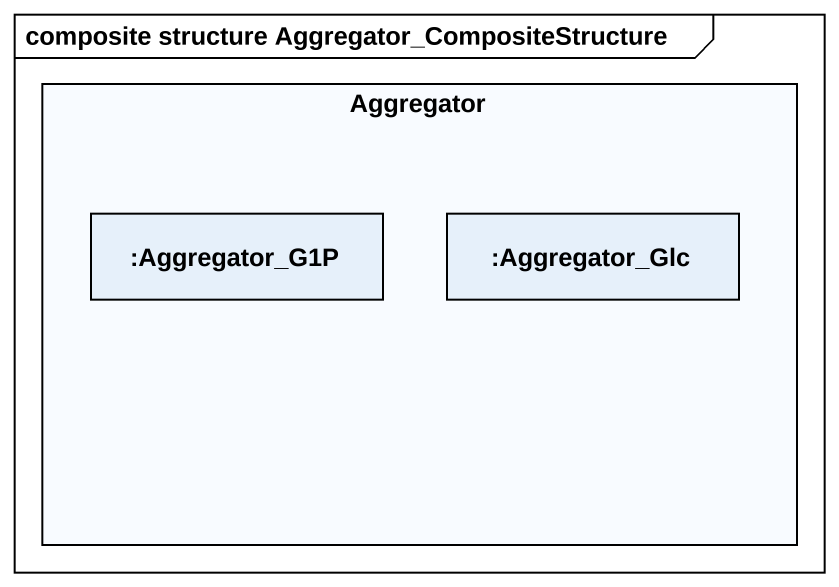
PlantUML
@startuml
mainframe composite structure Aggregator_CompositeStructure
rectangle Aggregator {
  rectangle ":Aggregator_G1P" as Aggregator_G1P
  rectangle ":Aggregator_Glc" as Aggregator_Glc
}
@enduml
